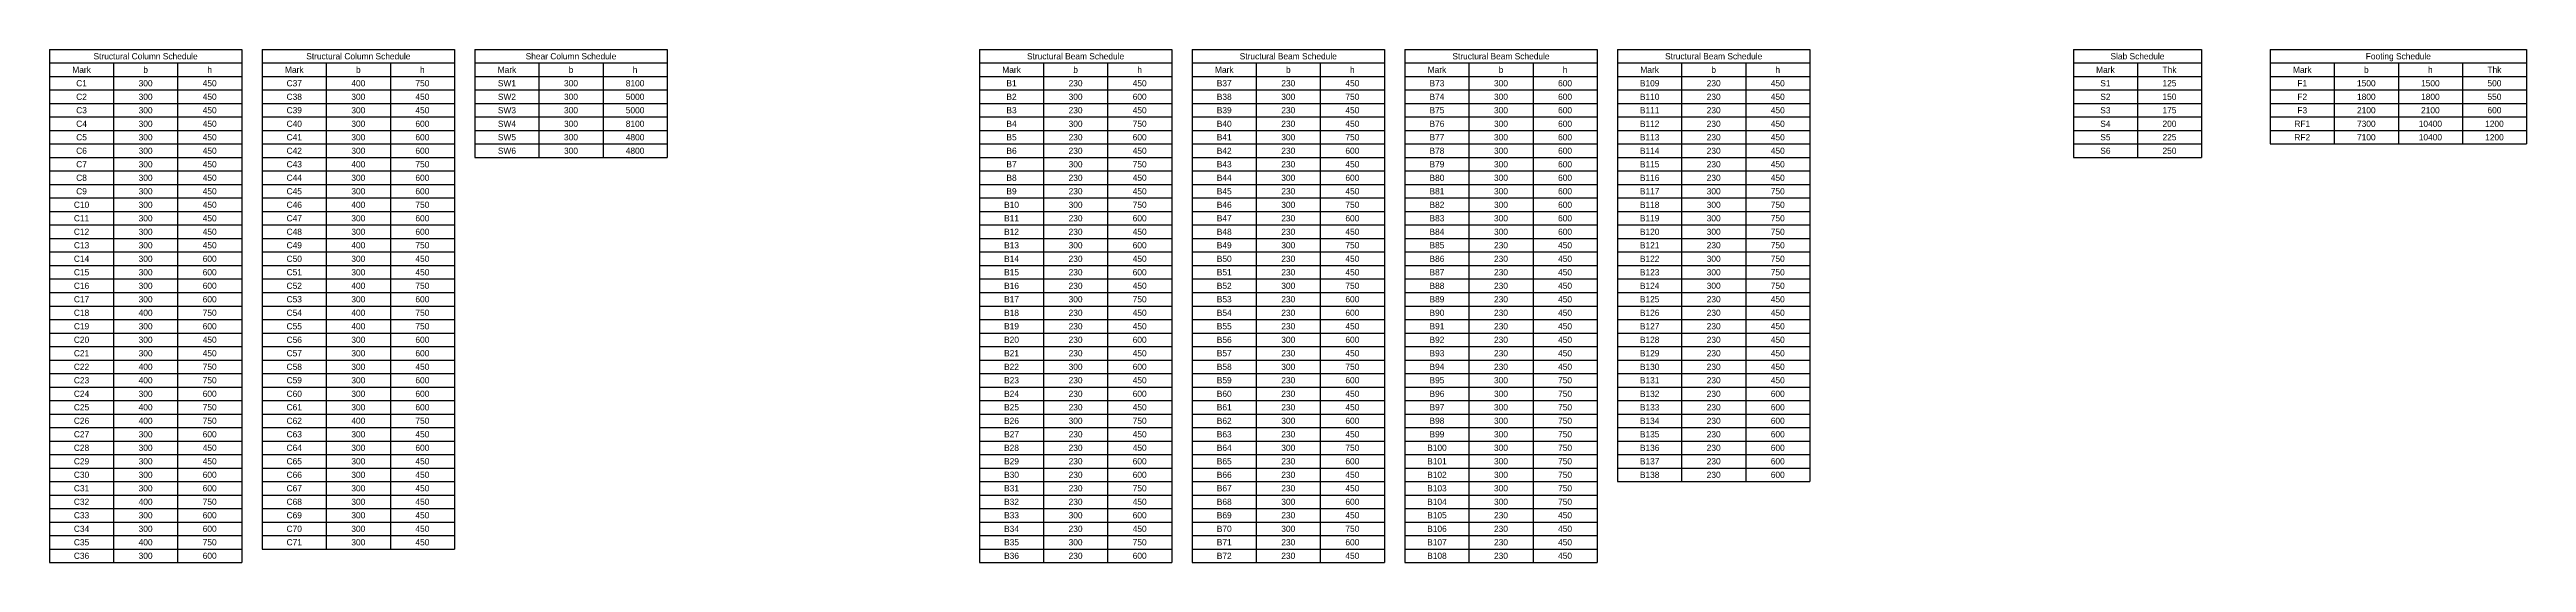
# Model space of a CAD drawing. Header units: millimetres. Extents: x -71346 to 347304, y -10119 to 33865.
# Drawn here: x 248318 to 347304, y 4680 to 25200 of the extents above; entities that cross this region are included whole.
import ezdxf
from ezdxf.enums import TextEntityAlignment as Align

# ---------------------------------------------------------------- set-up
doc = ezdxf.new("R2010")
doc.units = ezdxf.units.MM
doc.header["$LTSCALE"] = 40
doc.layers.add('A-CUTOUT-THIN', color=151, linetype='Continuous')
doc.layers.add('G-ANNO-SCHD', color=231, linetype='Continuous')

msp = doc.modelspace()

# ---------------------------------------------------------------- linework, layer by layer
at = {"layer": 'A-CUTOUT-THIN'}
for p, q in [((248318, 25200), (255998, 25200)), ((248318, 25200), (248318, 4680)), ((255998, 25200), (255998, 4680)), ((256818, 25200), (264498, 25200)), ((256818, 25200), (256818, 5220)), ((264498, 25200), (264498, 5220)), ((265318, 25200), (272998, 25200)), ((265318, 25200), (265318, 20880)), ((272998, 25200), (272998, 20880)), ((285483, 25200), (293163, 25200)), ((285483, 25200), (285483, 4680)), ((293163, 25200), (293163, 4680)), ((293983, 25200), (301663, 25200)), ((293983, 25200), (293983, 4680)), ((301663, 25200), (301663, 4680)), ((302483, 25200), (310163, 25200)), ((302483, 25200), (302483, 4680)), ((310163, 25200), (310163, 4680)), ((310983, 25200), (318663, 25200)), ((310983, 25200), (310983, 7920)), ((318663, 25200), (318663, 7920)), ((329198, 25200), (334318, 25200)), ((329198, 25200), (329198, 20880)), ((334318, 25200), (334318, 20880)), ((337064, 25200), (347304, 25200)), ((337064, 25200), (337064, 21420)), ((347304, 25200), (347304, 21420)), ((248318, 24660), (255998, 24660)), ((248318, 24120), (255998, 24120)), ((250878, 24660), (250878, 4680)), ((253438, 24660), (253438, 4680)), ((256818, 24660), (264498, 24660)), ((256818, 24120), (264498, 24120)), ((259378, 24660), (259378, 5220)), ((261938, 24660), (261938, 5220)), ((265318, 24660), (272998, 24660)), ((265318, 24120), (272998, 24120)), ((267878, 24660), (267878, 20880)), ((270438, 24660), (270438, 20880)), ((285483, 24660), (293163, 24660)), ((285483, 24120), (293163, 24120)), ((288043, 24660), (288043, 4680)), ((290603, 24660), (290603, 4680)), ((293983, 24660), (301663, 24660)), ((293983, 24120), (301663, 24120)), ((296543, 24660), (296543, 4680)), ((299103, 24660), (299103, 4680)), ((302483, 24660), (310163, 24660)), ((302483, 24120), (310163, 24120)), ((305043, 24660), (305043, 4680)), ((307603, 24660), (307603, 4680)), ((310983, 24660), (318663, 24660)), ((310983, 24120), (318663, 24120)), ((313543, 24660), (313543, 7920)), ((316103, 24660), (316103, 7920)), ((329198, 24660), (334318, 24660)), ((329198, 24120), (334318, 24120)), ((331758, 24660), (331758, 20880)), ((337064, 24660), (347304, 24660)), ((337064, 24120), (347304, 24120)), ((339624, 24660), (339624, 21420)), ((342184, 24660), (342184, 21420)), ((344744, 24660), (344744, 21420)), ((248318, 23580), (255998, 23580)), ((248318, 23040), (255998, 23040)), ((256818, 23580), (264498, 23580)), ((256818, 23040), (264498, 23040)), ((265318, 23580), (272998, 23580)), ((265318, 23040), (272998, 23040)), ((285483, 23580), (293163, 23580)), ((285483, 23040), (293163, 23040)), ((293983, 23580), (301663, 23580)), ((293983, 23040), (301663, 23040)), ((302483, 23580), (310163, 23580)), ((302483, 23040), (310163, 23040)), ((310983, 23580), (318663, 23580)), ((310983, 23040), (318663, 23040)), ((329198, 23580), (334318, 23580)), ((329198, 23040), (334318, 23040)), ((337064, 23580), (347304, 23580)), ((337064, 23040), (347304, 23040)), ((248318, 22500), (255998, 22500)), ((248318, 21960), (255998, 21960)), ((256818, 22500), (264498, 22500)), ((256818, 21960), (264498, 21960)), ((265318, 22500), (272998, 22500)), ((265318, 21960), (272998, 21960)), ((285483, 22500), (293163, 22500)), ((285483, 21960), (293163, 21960)), ((293983, 22500), (301663, 22500)), ((293983, 21960), (301663, 21960)), ((302483, 22500), (310163, 22500)), ((302483, 21960), (310163, 21960)), ((310983, 22500), (318663, 22500)), ((310983, 21960), (318663, 21960)), ((329198, 22500), (334318, 22500)), ((329198, 21960), (334318, 21960)), ((337064, 22500), (347304, 22500)), ((337064, 21960), (347304, 21960)), ((248318, 21420), (255998, 21420)), ((248318, 20880), (255998, 20880)), ((256818, 21420), (264498, 21420)), ((256818, 20880), (264498, 20880)), ((265318, 21420), (272998, 21420)), ((265318, 20880), (272998, 20880)), ((285483, 21420), (293163, 21420)), ((285483, 20880), (293163, 20880)), ((293983, 21420), (301663, 21420)), ((293983, 20880), (301663, 20880)), ((302483, 21420), (310163, 21420)), ((302483, 20880), (310163, 20880)), ((310983, 21420), (318663, 21420)), ((310983, 20880), (318663, 20880)), ((329198, 21420), (334318, 21420)), ((329198, 20880), (334318, 20880)), ((337064, 21420), (347304, 21420)), ((248318, 20340), (255998, 20340)), ((248318, 19800), (255998, 19800)), ((256818, 20340), (264498, 20340)), ((256818, 19800), (264498, 19800)), ((285483, 20340), (293163, 20340)), ((285483, 19800), (293163, 19800)), ((293983, 20340), (301663, 20340)), ((293983, 19800), (301663, 19800)), ((302483, 20340), (310163, 20340)), ((302483, 19800), (310163, 19800)), ((310983, 20340), (318663, 20340)), ((310983, 19800), (318663, 19800)), ((248318, 19260), (255998, 19260)), ((256818, 19260), (264498, 19260)), ((285483, 19260), (293163, 19260)), ((293983, 19260), (301663, 19260)), ((302483, 19260), (310163, 19260)), ((310983, 19260), (318663, 19260)), ((248318, 18720), (255998, 18720)), ((248318, 18180), (255998, 18180)), ((256818, 18720), (264498, 18720)), ((256818, 18180), (264498, 18180)), ((285483, 18720), (293163, 18720)), ((285483, 18180), (293163, 18180)), ((293983, 18720), (301663, 18720)), ((293983, 18180), (301663, 18180)), ((302483, 18720), (310163, 18720)), ((302483, 18180), (310163, 18180)), ((310983, 18720), (318663, 18720)), ((310983, 18180), (318663, 18180)), ((248318, 17640), (255998, 17640)), ((248318, 17100), (255998, 17100)), ((256818, 17640), (264498, 17640)), ((256818, 17100), (264498, 17100)), ((285483, 17640), (293163, 17640)), ((285483, 17100), (293163, 17100)), ((293983, 17640), (301663, 17640)), ((293983, 17100), (301663, 17100)), ((302483, 17640), (310163, 17640)), ((302483, 17100), (310163, 17100)), ((310983, 17640), (318663, 17640)), ((310983, 17100), (318663, 17100)), ((248318, 16560), (255998, 16560)), ((248318, 16020), (255998, 16020)), ((256818, 16560), (264498, 16560)), ((256818, 16020), (264498, 16020)), ((285483, 16560), (293163, 16560)), ((285483, 16020), (293163, 16020)), ((293983, 16560), (301663, 16560)), ((293983, 16020), (301663, 16020)), ((302483, 16560), (310163, 16560)), ((302483, 16020), (310163, 16020)), ((310983, 16560), (318663, 16560)), ((310983, 16020), (318663, 16020)), ((248318, 15480), (255998, 15480)), ((248318, 14940), (255998, 14940)), ((256818, 15480), (264498, 15480)), ((256818, 14940), (264498, 14940)), ((285483, 15480), (293163, 15480)), ((285483, 14940), (293163, 14940)), ((293983, 15480), (301663, 15480)), ((293983, 14940), (301663, 14940)), ((302483, 15480), (310163, 15480)), ((302483, 14940), (310163, 14940)), ((310983, 15480), (318663, 15480)), ((310983, 14940), (318663, 14940)), ((248318, 14400), (255998, 14400)), ((248318, 13860), (255998, 13860)), ((256818, 14400), (264498, 14400)), ((256818, 13860), (264498, 13860)), ((285483, 14400), (293163, 14400)), ((285483, 13860), (293163, 13860)), ((293983, 14400), (301663, 14400)), ((293983, 13860), (301663, 13860)), ((302483, 14400), (310163, 14400)), ((302483, 13860), (310163, 13860)), ((310983, 14400), (318663, 14400)), ((310983, 13860), (318663, 13860)), ((248318, 13320), (255998, 13320)), ((256818, 13320), (264498, 13320)), ((285483, 13320), (293163, 13320)), ((293983, 13320), (301663, 13320)), ((302483, 13320), (310163, 13320)), ((310983, 13320), (318663, 13320)), ((248318, 12780), (255998, 12780)), ((248318, 12240), (255998, 12240)), ((256818, 12780), (264498, 12780)), ((256818, 12240), (264498, 12240)), ((285483, 12780), (293163, 12780)), ((285483, 12240), (293163, 12240)), ((293983, 12780), (301663, 12780)), ((293983, 12240), (301663, 12240)), ((302483, 12780), (310163, 12780)), ((302483, 12240), (310163, 12240)), ((310983, 12780), (318663, 12780)), ((310983, 12240), (318663, 12240)), ((248318, 11700), (255998, 11700)), ((248318, 11160), (255998, 11160)), ((256818, 11700), (264498, 11700)), ((256818, 11160), (264498, 11160)), ((285483, 11700), (293163, 11700)), ((285483, 11160), (293163, 11160)), ((293983, 11700), (301663, 11700)), ((293983, 11160), (301663, 11160)), ((302483, 11700), (310163, 11700)), ((302483, 11160), (310163, 11160)), ((310983, 11700), (318663, 11700)), ((310983, 11160), (318663, 11160)), ((248318, 10620), (255998, 10620)), ((248318, 10080), (255998, 10080)), ((256818, 10620), (264498, 10620)), ((256818, 10080), (264498, 10080)), ((285483, 10620), (293163, 10620)), ((285483, 10080), (293163, 10080)), ((293983, 10620), (301663, 10620)), ((293983, 10080), (301663, 10080)), ((302483, 10620), (310163, 10620)), ((302483, 10080), (310163, 10080)), ((310983, 10620), (318663, 10620)), ((310983, 10080), (318663, 10080)), ((248318, 9540), (255998, 9540)), ((248318, 9000), (255998, 9000)), ((256818, 9540), (264498, 9540)), ((256818, 9000), (264498, 9000)), ((285483, 9540), (293163, 9540)), ((285483, 9000), (293163, 9000)), ((293983, 9540), (301663, 9540)), ((293983, 9000), (301663, 9000)), ((302483, 9540), (310163, 9540)), ((302483, 9000), (310163, 9000)), ((310983, 9540), (318663, 9540)), ((310983, 9000), (318663, 9000)), ((248318, 8460), (255998, 8460)), ((248318, 7920), (255998, 7920)), ((256818, 8460), (264498, 8460)), ((256818, 7920), (264498, 7920)), ((285483, 8460), (293163, 8460)), ((285483, 7920), (293163, 7920)), ((293983, 8460), (301663, 8460)), ((293983, 7920), (301663, 7920)), ((302483, 8460), (310163, 8460)), ((302483, 7920), (310163, 7920)), ((310983, 8460), (318663, 8460)), ((310983, 7920), (318663, 7920)), ((248318, 7380), (255998, 7380)), ((256818, 7380), (264498, 7380)), ((285483, 7380), (293163, 7380)), ((293983, 7380), (301663, 7380)), ((302483, 7380), (310163, 7380)), ((248318, 6840), (255998, 6840)), ((248318, 6300), (255998, 6300)), ((256818, 6840), (264498, 6840)), ((256818, 6300), (264498, 6300)), ((285483, 6840), (293163, 6840)), ((285483, 6300), (293163, 6300)), ((293983, 6840), (301663, 6840)), ((293983, 6300), (301663, 6300)), ((302483, 6840), (310163, 6840)), ((302483, 6300), (310163, 6300)), ((248318, 5760), (255998, 5760)), ((248318, 5220), (255998, 5220)), ((256818, 5760), (264498, 5760)), ((256818, 5220), (264498, 5220)), ((285483, 5760), (293163, 5760)), ((285483, 5220), (293163, 5220)), ((293983, 5760), (301663, 5760)), ((293983, 5220), (301663, 5220)), ((302483, 5760), (310163, 5760)), ((302483, 5220), (310163, 5220)), ((248318, 4680), (255998, 4680)), ((285483, 4680), (293163, 4680)), ((293983, 4680), (301663, 4680)), ((302483, 4680), (310163, 4680))]:
    msp.add_line(p, q, dxfattribs=at)

# ---------------------------------------------------------------- texts
at = {"layer": 'G-ANNO-SCHD'}
for s, p in [('Structural Column Schedule', (252158, 24930)), ('Structural Column Schedule', (260658, 24930)), ('Shear Column Schedule', (269158, 24930)), ('Structural Beam Schedule', (289323, 24930)), ('Structural Beam Schedule', (297823, 24930)), ('Structural Beam Schedule', (306323, 24930)), ('Structural Beam Schedule', (314823, 24930)), ('Slab Schedule', (331758, 24930)), ('Footing Schedule', (342184, 24930)), ('Mark', (249598, 24390)), ('C1', (249598, 23850)), ('300', (252158, 23850)), ('b', (252158, 24390)), ('450', (254718, 23850)), ('h', (254718, 24390)), ('Mark', (258098, 24390)), ('C37', (258098, 23850)), ('400', (260658, 23850)), ('b', (260658, 24390)), ('750', (263218, 23850)), ('h', (263218, 24390)), ('SW1', (266598, 23850)), ('Mark', (266598, 24390)), ('300', (269158, 23850)), ('b', (269158, 24390)), ('8100', (271718, 23850)), ('h', (271718, 24390)), ('Mark', (286763, 24390)), ('B1', (286763, 23850)), ('230', (289323, 23850)), ('b', (289323, 24390)), ('450', (291883, 23850)), ('h', (291883, 24390)), ('Mark', (295263, 24390)), ('B37', (295263, 23850)), ('230', (297823, 23850)), ('b', (297823, 24390)), ('450', (300383, 23850)), ('h', (300383, 24390)), ('Mark', (303763, 24390)), ('B73', (303763, 23850)), ('300', (306323, 23850)), ('b', (306323, 24390)), ('600', (308883, 23850)), ('h', (308883, 24390)), ('B109', (312263, 23850)), ('Mark', (312263, 24390)), ('230', (314823, 23850)), ('b', (314823, 24390)), ('450', (317383, 23850)), ('h', (317383, 24390)), ('Mark', (330478, 24390)), ('S1', (330478, 23850)), ('Thk', (333038, 24390)), ('125', (333038, 23850)), ('Mark', (338344, 24390)), ('F1', (338344, 23850)), ('1500', (340904, 23850)), ('b', (340904, 24390)), ('1500', (343464, 23850)), ('h', (343464, 24390)), ('Thk', (346024, 24390)), ('500', (346024, 23850)), ('C2', (249598, 23310)), ('C3', (249598, 22770)), ('300', (252158, 23310)), ('300', (252158, 22770)), ('450', (254718, 23310)), ('450', (254718, 22770)), ('C38', (258098, 23310)), ('C39', (258098, 22770)), ('300', (260658, 23310)), ('300', (260658, 22770)), ('450', (263218, 23310)), ('450', (263218, 22770)), ('SW2', (266598, 23310)), ('SW3', (266598, 22770)), ('300', (269158, 23310)), ('300', (269158, 22770)), ('5000', (271718, 23310)), ('5000', (271718, 22770)), ('B2', (286763, 23310)), ('B3', (286763, 22770)), ('300', (289323, 23310)), ('230', (289323, 22770)), ('450', (291883, 22770)), ('600', (291883, 23310)), ('B38', (295263, 23310)), ('B39', (295263, 22770)), ('300', (297823, 23310)), ('230', (297823, 22770)), ('450', (300383, 22770)), ('750', (300383, 23310)), ('B74', (303763, 23310)), ('B75', (303763, 22770)), ('300', (306323, 23310)), ('300', (306323, 22770)), ('600', (308883, 23310)), ('600', (308883, 22770)), ('B110', (312263, 23310)), ('B111', (312263, 22770)), ('230', (314823, 23310)), ('230', (314823, 22770)), ('450', (317383, 23310)), ('450', (317383, 22770)), ('S2', (330478, 23310)), ('S3', (330478, 22770)), ('150', (333038, 23310)), ('175', (333038, 22770)), ('F2', (338344, 23310)), ('F3', (338344, 22770)), ('2100', (340904, 22770)), ('1800', (340904, 23310)), ('2100', (343464, 22770)), ('1800', (343464, 23310)), ('550', (346024, 23310)), ('600', (346024, 22770)), ('C4', (249598, 22230)), ('C5', (249598, 21690)), ('300', (252158, 22230)), ('300', (252158, 21690)), ('450', (254718, 22230)), ('450', (254718, 21690)), ('C40', (258098, 22230)), ('C41', (258098, 21690)), ('300', (260658, 22230)), ('300', (260658, 21690)), ('600', (263218, 22230)), ('600', (263218, 21690)), ('SW4', (266598, 22230)), ('SW5', (266598, 21690)), ('300', (269158, 22230)), ('300', (269158, 21690)), ('4800', (271718, 21690)), ('8100', (271718, 22230)), ('B4', (286763, 22230)), ('B5', (286763, 21690)), ('300', (289323, 22230)), ('230', (289323, 21690)), ('750', (291883, 22230)), ('600', (291883, 21690)), ('B40', (295263, 22230)), ('B41', (295263, 21690)), ('300', (297823, 21690)), ('230', (297823, 22230)), ('450', (300383, 22230)), ('750', (300383, 21690)), ('B76', (303763, 22230)), ('B77', (303763, 21690)), ('300', (306323, 22230)), ('300', (306323, 21690)), ('600', (308883, 22230)), ('600', (308883, 21690)), ('B112', (312263, 22230)), ('B113', (312263, 21690)), ('230', (314823, 22230)), ('230', (314823, 21690)), ('450', (317383, 22230)), ('450', (317383, 21690)), ('S4', (330478, 22230)), ('S5', (330478, 21690)), ('200', (333038, 22230)), ('225', (333038, 21690)), ('RF1', (338344, 22230)), ('RF2', (338344, 21690)), ('7300', (340904, 22230)), ('7100', (340904, 21690)), ('10400', (343464, 22230)), ('10400', (343464, 21690)), ('1200', (346024, 22230)), ('1200', (346024, 21690)), ('C6', (249598, 21150)), ('300', (252158, 21150)), ('450', (254718, 21150)), ('C42', (258098, 21150)), ('300', (260658, 21150)), ('600', (263218, 21150)), ('SW6', (266598, 21150)), ('300', (269158, 21150)), ('4800', (271718, 21150)), ('B6', (286763, 21150)), ('230', (289323, 21150)), ('450', (291883, 21150)), ('B42', (295263, 21150)), ('230', (297823, 21150)), ('600', (300383, 21150)), ('B78', (303763, 21150)), ('300', (306323, 21150)), ('600', (308883, 21150)), ('B114', (312263, 21150)), ('230', (314823, 21150)), ('450', (317383, 21150)), ('S6', (330478, 21150)), ('250', (333038, 21150)), ('C7', (249598, 20610)), ('C8', (249598, 20070)), ('300', (252158, 20610)), ('300', (252158, 20070)), ('450', (254718, 20610)), ('450', (254718, 20070)), ('C43', (258098, 20610)), ('C44', (258098, 20070)), ('400', (260658, 20610)), ('300', (260658, 20070)), ('750', (263218, 20610)), ('600', (263218, 20070)), ('B7', (286763, 20610)), ('B8', (286763, 20070)), ('300', (289323, 20610)), ('230', (289323, 20070)), ('450', (291883, 20070)), ('750', (291883, 20610)), ('B43', (295263, 20610)), ('B44', (295263, 20070)), ('300', (297823, 20070)), ('230', (297823, 20610)), ('450', (300383, 20610)), ('600', (300383, 20070)), ('B79', (303763, 20610)), ('B80', (303763, 20070)), ('300', (306323, 20610)), ('300', (306323, 20070)), ('600', (308883, 20610)), ('600', (308883, 20070)), ('B115', (312263, 20610)), ('B116', (312263, 20070)), ('230', (314823, 20610)), ('230', (314823, 20070)), ('450', (317383, 20610)), ('450', (317383, 20070)), ('C10', (249598, 18990)), ('C9', (249598, 19530)), ('300', (252158, 19530)), ('300', (252158, 18990)), ('450', (254718, 19530)), ('450', (254718, 18990)), ('C45', (258098, 19530)), ('C46', (258098, 18990)), ('400', (260658, 18990)), ('300', (260658, 19530)), ('600', (263218, 19530)), ('750', (263218, 18990)), ('B10', (286763, 18990)), ('B9', (286763, 19530)), ('300', (289323, 18990)), ('230', (289323, 19530)), ('450', (291883, 19530)), ('750', (291883, 18990)), ('B45', (295263, 19530)), ('B46', (295263, 18990)), ('300', (297823, 18990)), ('230', (297823, 19530)), ('450', (300383, 19530)), ('750', (300383, 18990)), ('B81', (303763, 19530)), ('B82', (303763, 18990)), ('300', (306323, 19530)), ('300', (306323, 18990)), ('600', (308883, 19530)), ('600', (308883, 18990)), ('B117', (312263, 19530)), ('B118', (312263, 18990)), ('300', (314823, 19530)), ('300', (314823, 18990)), ('750', (317383, 19530)), ('750', (317383, 18990)), ('C11', (249598, 18450)), ('C12', (249598, 17910)), ('300', (252158, 18450)), ('300', (252158, 17910)), ('450', (254718, 18450)), ('450', (254718, 17910)), ('C47', (258098, 18450)), ('C48', (258098, 17910)), ('300', (260658, 18450)), ('300', (260658, 17910)), ('600', (263218, 18450)), ('600', (263218, 17910)), ('B11', (286763, 18450)), ('B12', (286763, 17910)), ('230', (289323, 18450)), ('230', (289323, 17910)), ('450', (291883, 17910)), ('600', (291883, 18450)), ('B47', (295263, 18450)), ('B48', (295263, 17910)), ('230', (297823, 18450)), ('230', (297823, 17910)), ('450', (300383, 17910)), ('600', (300383, 18450)), ('B83', (303763, 18450)), ('B84', (303763, 17910)), ('300', (306323, 18450)), ('300', (306323, 17910)), ('600', (308883, 18450)), ('600', (308883, 17910)), ('B119', (312263, 18450)), ('B120', (312263, 17910)), ('300', (314823, 18450)), ('300', (314823, 17910)), ('750', (317383, 18450)), ('750', (317383, 17910)), ('C13', (249598, 17370)), ('C14', (249598, 16830)), ('300', (252158, 17370)), ('300', (252158, 16830)), ('450', (254718, 17370)), ('600', (254718, 16830)), ('C49', (258098, 17370)), ('C50', (258098, 16830)), ('400', (260658, 17370)), ('300', (260658, 16830)), ('450', (263218, 16830)), ('750', (263218, 17370)), ('B13', (286763, 17370)), ('B14', (286763, 16830)), ('300', (289323, 17370)), ('230', (289323, 16830)), ('450', (291883, 16830)), ('600', (291883, 17370)), ('B49', (295263, 17370)), ('B50', (295263, 16830)), ('300', (297823, 17370)), ('230', (297823, 16830)), ('450', (300383, 16830)), ('750', (300383, 17370)), ('B85', (303763, 17370)), ('B86', (303763, 16830)), ('230', (306323, 17370)), ('230', (306323, 16830)), ('450', (308883, 17370)), ('450', (308883, 16830)), ('B121', (312263, 17370)), ('B122', (312263, 16830)), ('300', (314823, 16830)), ('230', (314823, 17370)), ('750', (317383, 17370)), ('750', (317383, 16830)), ('C15', (249598, 16290)), ('C16', (249598, 15750)), ('300', (252158, 16290)), ('300', (252158, 15750)), ('600', (254718, 16290)), ('600', (254718, 15750)), ('C51', (258098, 16290)), ('C52', (258098, 15750)), ('400', (260658, 15750)), ('300', (260658, 16290)), ('450', (263218, 16290)), ('750', (263218, 15750)), ('B15', (286763, 16290)), ('B16', (286763, 15750)), ('230', (289323, 16290)), ('230', (289323, 15750)), ('450', (291883, 15750)), ('600', (291883, 16290)), ('B51', (295263, 16290)), ('B52', (295263, 15750)), ('300', (297823, 15750)), ('230', (297823, 16290)), ('450', (300383, 16290)), ('750', (300383, 15750)), ('B87', (303763, 16290)), ('B88', (303763, 15750)), ('230', (306323, 16290)), ('230', (306323, 15750)), ('450', (308883, 16290)), ('450', (308883, 15750)), ('B123', (312263, 16290)), ('B124', (312263, 15750)), ('300', (314823, 16290)), ('300', (314823, 15750)), ('750', (317383, 16290)), ('750', (317383, 15750)), ('C17', (249598, 15210)), ('300', (252158, 15210)), ('600', (254718, 15210)), ('C53', (258098, 15210)), ('300', (260658, 15210)), ('600', (263218, 15210)), ('B17', (286763, 15210)), ('300', (289323, 15210)), ('750', (291883, 15210)), ('B53', (295263, 15210)), ('230', (297823, 15210)), ('600', (300383, 15210)), ('B89', (303763, 15210)), ('230', (306323, 15210)), ('450', (308883, 15210)), ('B125', (312263, 15210)), ('230', (314823, 15210)), ('450', (317383, 15210)), ('C18', (249598, 14670)), ('C19', (249598, 14130)), ('400', (252158, 14670)), ('300', (252158, 14130)), ('750', (254718, 14670)), ('600', (254718, 14130)), ('C54', (258098, 14670)), ('C55', (258098, 14130)), ('400', (260658, 14670)), ('400', (260658, 14130)), ('750', (263218, 14670)), ('750', (263218, 14130)), ('B18', (286763, 14670)), ('B19', (286763, 14130)), ('230', (289323, 14670)), ('230', (289323, 14130)), ('450', (291883, 14670)), ('450', (291883, 14130)), ('B54', (295263, 14670)), ('B55', (295263, 14130)), ('230', (297823, 14670)), ('230', (297823, 14130)), ('450', (300383, 14130)), ('600', (300383, 14670)), ('B90', (303763, 14670)), ('B91', (303763, 14130)), ('230', (306323, 14670)), ('230', (306323, 14130)), ('450', (308883, 14670)), ('450', (308883, 14130)), ('B126', (312263, 14670)), ('B127', (312263, 14130)), ('230', (314823, 14670)), ('230', (314823, 14130)), ('450', (317383, 14670)), ('450', (317383, 14130)), ('C20', (249598, 13590)), ('C21', (249598, 13050)), ('300', (252158, 13590)), ('300', (252158, 13050)), ('450', (254718, 13590)), ('450', (254718, 13050)), ('C56', (258098, 13590)), ('C57', (258098, 13050)), ('300', (260658, 13590)), ('300', (260658, 13050)), ('600', (263218, 13590)), ('600', (263218, 13050)), ('B20', (286763, 13590)), ('B21', (286763, 13050)), ('230', (289323, 13590)), ('230', (289323, 13050)), ('450', (291883, 13050)), ('600', (291883, 13590)), ('B56', (295263, 13590)), ('B57', (295263, 13050)), ('300', (297823, 13590)), ('230', (297823, 13050)), ('450', (300383, 13050)), ('600', (300383, 13590)), ('B92', (303763, 13590)), ('B93', (303763, 13050)), ('230', (306323, 13590)), ('230', (306323, 13050)), ('450', (308883, 13590)), ('450', (308883, 13050)), ('B128', (312263, 13590)), ('B129', (312263, 13050)), ('230', (314823, 13590)), ('230', (314823, 13050)), ('450', (317383, 13590)), ('450', (317383, 13050)), ('C22', (249598, 12510)), ('C23', (249598, 11970)), ('400', (252158, 12510)), ('400', (252158, 11970)), ('750', (254718, 12510)), ('750', (254718, 11970)), ('C58', (258098, 12510)), ('C59', (258098, 11970)), ('300', (260658, 12510)), ('300', (260658, 11970)), ('450', (263218, 12510)), ('600', (263218, 11970)), ('B22', (286763, 12510)), ('B23', (286763, 11970)), ('300', (289323, 12510)), ('230', (289323, 11970)), ('450', (291883, 11970)), ('600', (291883, 12510)), ('B58', (295263, 12510)), ('B59', (295263, 11970)), ('300', (297823, 12510)), ('230', (297823, 11970)), ('750', (300383, 12510)), ('600', (300383, 11970)), ('B94', (303763, 12510)), ('B95', (303763, 11970)), ('300', (306323, 11970)), ('230', (306323, 12510)), ('450', (308883, 12510)), ('750', (308883, 11970)), ('B130', (312263, 12510)), ('B131', (312263, 11970)), ('230', (314823, 12510)), ('230', (314823, 11970)), ('450', (317383, 12510)), ('450', (317383, 11970)), ('C24', (249598, 11430)), ('C25', (249598, 10890)), ('400', (252158, 10890)), ('300', (252158, 11430)), ('600', (254718, 11430)), ('750', (254718, 10890)), ('C60', (258098, 11430)), ('C61', (258098, 10890)), ('300', (260658, 11430)), ('300', (260658, 10890)), ('600', (263218, 11430)), ('600', (263218, 10890)), ('B24', (286763, 11430)), ('B25', (286763, 10890)), ('230', (289323, 11430)), ('230', (289323, 10890)), ('450', (291883, 10890)), ('600', (291883, 11430)), ('B60', (295263, 11430)), ('B61', (295263, 10890)), ('230', (297823, 11430)), ('230', (297823, 10890)), ('450', (300383, 11430)), ('450', (300383, 10890)), ('B96', (303763, 11430)), ('B97', (303763, 10890)), ('300', (306323, 11430)), ('300', (306323, 10890)), ('750', (308883, 11430)), ('750', (308883, 10890)), ('B132', (312263, 11430)), ('B133', (312263, 10890)), ('230', (314823, 11430)), ('230', (314823, 10890)), ('600', (317383, 11430)), ('600', (317383, 10890)), ('C26', (249598, 10350)), ('C27', (249598, 9810)), ('400', (252158, 10350)), ('300', (252158, 9810)), ('750', (254718, 10350)), ('600', (254718, 9810)), ('C62', (258098, 10350)), ('C63', (258098, 9810)), ('400', (260658, 10350)), ('300', (260658, 9810)), ('450', (263218, 9810)), ('750', (263218, 10350)), ('B26', (286763, 10350)), ('B27', (286763, 9810)), ('300', (289323, 10350)), ('230', (289323, 9810)), ('450', (291883, 9810)), ('750', (291883, 10350)), ('B62', (295263, 10350)), ('B63', (295263, 9810)), ('300', (297823, 10350)), ('230', (297823, 9810)), ('450', (300383, 9810)), ('600', (300383, 10350)), ('B98', (303763, 10350)), ('B99', (303763, 9810)), ('300', (306323, 10350)), ('300', (306323, 9810)), ('750', (308883, 10350)), ('750', (308883, 9810)), ('B134', (312263, 10350)), ('B135', (312263, 9810)), ('230', (314823, 10350)), ('230', (314823, 9810)), ('600', (317383, 10350)), ('600', (317383, 9810)), ('C28', (249598, 9270)), ('300', (252158, 9270)), ('450', (254718, 9270)), ('C64', (258098, 9270)), ('300', (260658, 9270)), ('600', (263218, 9270)), ('B28', (286763, 9270)), ('230', (289323, 9270)), ('450', (291883, 9270)), ('B64', (295263, 9270)), ('300', (297823, 9270)), ('750', (300383, 9270)), ('B100', (303763, 9270)), ('300', (306323, 9270)), ('750', (308883, 9270)), ('B136', (312263, 9270)), ('230', (314823, 9270)), ('600', (317383, 9270)), ('C29', (249598, 8730)), ('C30', (249598, 8190)), ('300', (252158, 8730)), ('300', (252158, 8190)), ('450', (254718, 8730)), ('600', (254718, 8190)), ('C65', (258098, 8730)), ('C66', (258098, 8190)), ('300', (260658, 8730)), ('300', (260658, 8190)), ('450', (263218, 8730)), ('450', (263218, 8190)), ('B29', (286763, 8730)), ('B30', (286763, 8190)), ('230', (289323, 8730)), ('230', (289323, 8190)), ('600', (291883, 8730)), ('600', (291883, 8190)), ('B65', (295263, 8730)), ('B66', (295263, 8190)), ('230', (297823, 8730)), ('230', (297823, 8190)), ('450', (300383, 8190)), ('600', (300383, 8730)), ('B101', (303763, 8730)), ('B102', (303763, 8190)), ('300', (306323, 8730)), ('300', (306323, 8190)), ('750', (308883, 8730)), ('750', (308883, 8190)), ('B137', (312263, 8730)), ('B138', (312263, 8190)), ('230', (314823, 8730)), ('230', (314823, 8190)), ('600', (317383, 8730)), ('600', (317383, 8190)), ('C31', (249598, 7650)), ('C32', (249598, 7110)), ('400', (252158, 7110)), ('300', (252158, 7650)), ('600', (254718, 7650)), ('750', (254718, 7110)), ('C67', (258098, 7650)), ('C68', (258098, 7110)), ('300', (260658, 7650)), ('300', (260658, 7110)), ('450', (263218, 7650)), ('450', (263218, 7110)), ('B31', (286763, 7650)), ('B32', (286763, 7110)), ('230', (289323, 7650)), ('230', (289323, 7110)), ('450', (291883, 7110)), ('750', (291883, 7650)), ('B67', (295263, 7650)), ('B68', (295263, 7110)), ('300', (297823, 7110)), ('230', (297823, 7650)), ('450', (300383, 7650)), ('600', (300383, 7110)), ('B103', (303763, 7650)), ('B104', (303763, 7110)), ('300', (306323, 7650)), ('300', (306323, 7110)), ('750', (308883, 7650)), ('750', (308883, 7110)), ('C33', (249598, 6570)), ('C34', (249598, 6030)), ('300', (252158, 6570)), ('300', (252158, 6030)), ('600', (254718, 6570)), ('600', (254718, 6030)), ('C69', (258098, 6570)), ('C70', (258098, 6030)), ('300', (260658, 6570)), ('300', (260658, 6030)), ('450', (263218, 6570)), ('450', (263218, 6030)), ('B33', (286763, 6570)), ('B34', (286763, 6030)), ('300', (289323, 6570)), ('230', (289323, 6030)), ('450', (291883, 6030)), ('600', (291883, 6570)), ('B69', (295263, 6570)), ('B70', (295263, 6030)), ('300', (297823, 6030)), ('230', (297823, 6570)), ('450', (300383, 6570)), ('750', (300383, 6030)), ('B105', (303763, 6570)), ('B106', (303763, 6030)), ('230', (306323, 6570)), ('230', (306323, 6030)), ('450', (308883, 6570)), ('450', (308883, 6030)), ('C35', (249598, 5490)), ('C36', (249598, 4950)), ('400', (252158, 5490)), ('300', (252158, 4950)), ('750', (254718, 5490)), ('600', (254718, 4950)), ('C71', (258098, 5490)), ('300', (260658, 5490)), ('450', (263218, 5490)), ('B35', (286763, 5490)), ('B36', (286763, 4950)), ('300', (289323, 5490)), ('230', (289323, 4950)), ('750', (291883, 5490)), ('600', (291883, 4950)), ('B71', (295263, 5490)), ('B72', (295263, 4950)), ('230', (297823, 5490)), ('230', (297823, 4950)), ('450', (300383, 4950)), ('600', (300383, 5490)), ('B107', (303763, 5490)), ('B108', (303763, 4950)), ('230', (306323, 5490)), ('230', (306323, 4950)), ('450', (308883, 5490)), ('450', (308883, 4950))]:
    msp.add_text(s, height=250, dxfattribs=at).set_placement(p, align=Align.MIDDLE_CENTER)

doc.saveas('drawing.dxf')
